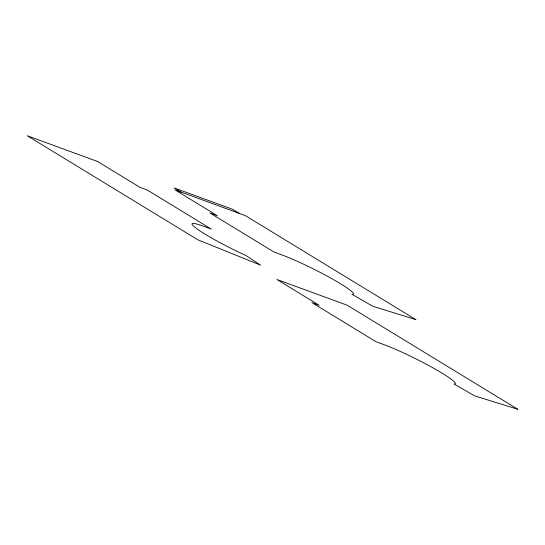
<?xml version="1.0" encoding="UTF-8"?>
<svg xmlns="http://www.w3.org/2000/svg" width="545" height="545" viewBox="0 0 545 545"><rect width="100%" height="100%" fill="white"/><g stroke="black" fill="none" stroke-linecap="round" stroke-linejoin="round"><path stroke-width="0.82" d="M239.221 213.368L232.483 209.26L174.284 187.957L181.022 192.065M415.821 319.608L372.746 306.249L352.118 294.389A46.23 4.51 26.6 0 0 331.312 278.386A46.23 4.51 26.6 0 0 280.893 254.576L274.108 252.097L209.995 212.993L217.271 215.657L174.959 189.844L245.284 215.588L415.821 319.608M517.75 409.247L474.675 395.888L454.053 384.027A46.23 4.51 26.6 0 0 433.241 368.025A46.23 4.51 26.6 0 0 382.828 344.215L376.043 341.735L311.931 302.632L319.207 305.295L276.887 279.483L347.213 305.227L517.75 409.247M97.575 161.497L27.25 135.753L197.787 239.773L260.605 265.177L245.877 255.469A46.23 4.51 26.6 0 1 197.924 229.534A46.23 4.51 26.6 0 1 204.429 226.563L211.276 229.07L147.164 189.967L139.888 187.303L97.575 161.497"/></g></svg>
